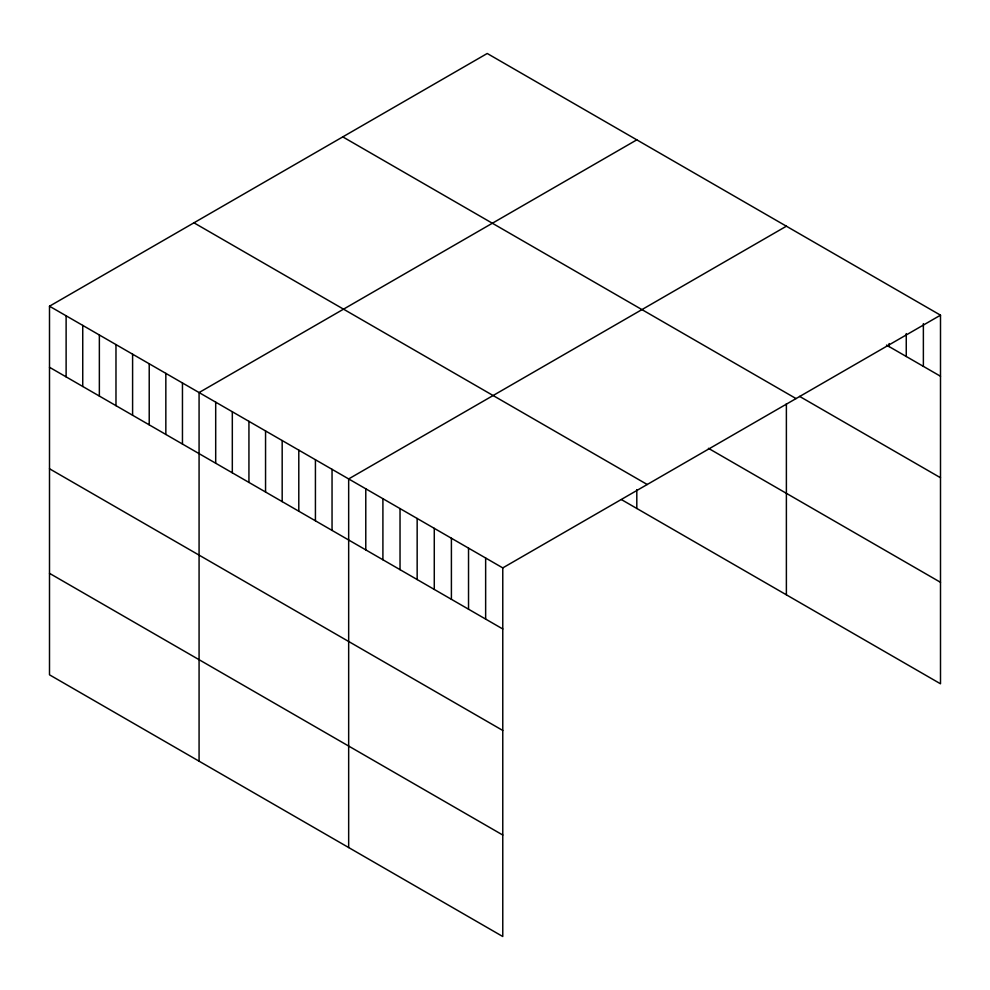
<?xml version="1.0" encoding="UTF-8"?>
<svg xmlns="http://www.w3.org/2000/svg" width="990" height="990" viewBox="0 0 990 990"><rect width="100%" height="100%" fill="white"/><g stroke="black" fill="none" stroke-linecap="round" stroke-linejoin="round"><path stroke-width="1.49" d="M49.5 306.207L502.772 567.901L502.772 936.515L49.5 674.821L49.5 306.207L487.229 53.485L940.5 315.179L940.5 683.793L621.46 499.604M636.805 139.85L199.077 392.56L199.077 761.174M786.382 226.203L348.666 478.925L348.666 847.539M502.772 567.901L940.5 315.179M886.495 345.077L940.5 376.25M799.561 396.371L940.5 477.737M342.775 136.88L796.047 398.574M708.407 448.309L940.5 582.306M193.953 222.812L647.225 484.506M49.5 367.278L502.772 628.972M49.5 468.765L502.772 730.459M49.5 573.334L502.772 835.028M923.373 323.619L923.373 366.374M906.258 333.581L906.258 356.487M889.131 343.542L889.131 346.599M786.382 403.71L786.382 594.817M636.805 489.617L636.805 508.464M485.644 558.014L485.644 619.084M468.53 548.126L468.53 609.197M451.403 538.238L451.403 599.321M434.276 528.351L434.276 589.434M417.161 518.475L417.161 579.546M400.034 508.588L400.034 569.658M382.907 498.7L382.907 559.771M365.78 488.812L365.78 549.883M332.046 469.334L332.046 530.405M315.426 459.731L315.426 520.802M298.794 450.141L298.794 511.211M282.175 440.538L282.175 501.621M265.555 430.947L265.555 492.018M248.936 421.356L248.936 482.427M232.316 411.753L232.316 472.824M215.696 402.163L215.696 463.233M182.457 382.969L182.457 444.04M165.837 373.379L165.837 434.449M149.218 363.775L149.218 424.846M132.598 354.185L132.598 415.256M115.978 344.582L115.978 405.665M99.359 334.991L99.359 396.062M82.739 325.401L82.739 386.471M66.12 315.798L66.12 376.881"/></g></svg>
